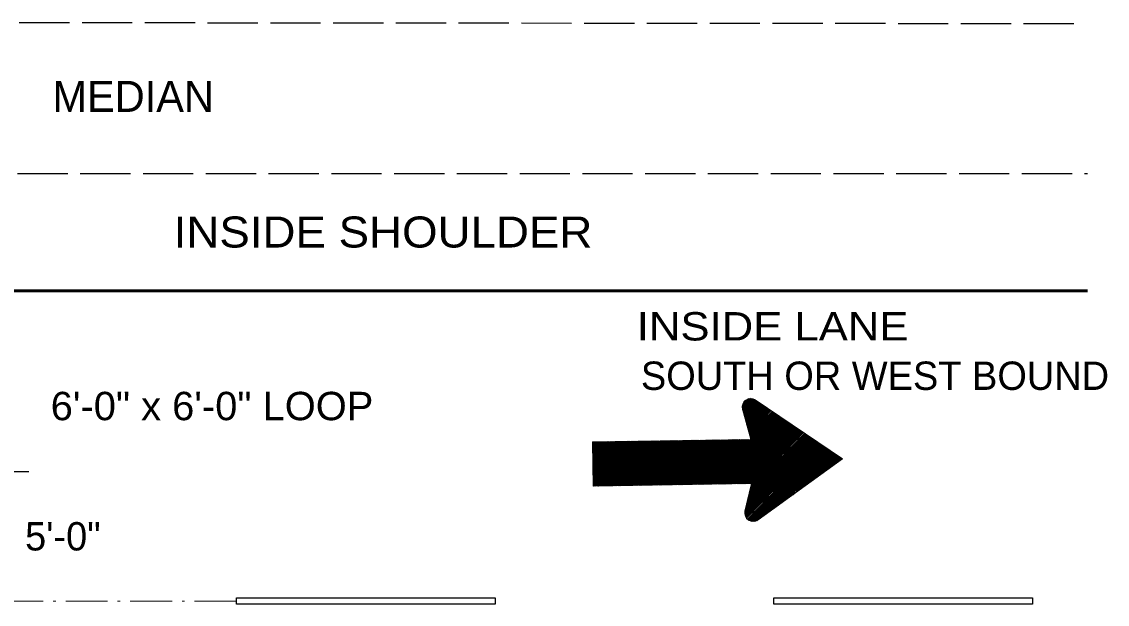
# Model space of a CAD drawing. Extents: x -364 to 1202, y -163 to 406.
# Drawn here: x -127.3 to 106.2, y -7 to 118.4 of the extents above; entities that cross this region are included whole.
import ezdxf
from ezdxf.enums import TextEntityAlignment as Align

# ---------------------------------------------------------------- set-up
doc = ezdxf.new("R2010")
doc.units = 0
doc.header["$LTSCALE"] = 1.8
doc.linetypes.add('DOT_DASHED', pattern=[7.7, 5, -1.2, 0.3, -1.2])
doc.linetypes.add('LONG_DASHED', pattern=[7.5, 6, -1.5])
doc.layers.add('1', color=7, linetype='Continuous', lineweight=13)
doc.layers.add('2', color=7, linetype='Continuous', lineweight=13)

msp = doc.modelspace()

# ---------------------------------------------------------------- linework, layer by layer
at = {"layer": '1', "linetype": 'LONG_DASHED', "lineweight": 25}
for p, q in [((-303.354, 118.427), (99.678, 118.035)), ((-303.731, 85.741), (101.919, 85.741))]:
    msp.add_line(p, q, dxfattribs=at)
at = {"layer": '1', "lineweight": 53}
msp.add_line((-303.731, 60.537), (101.919, 60.537), dxfattribs=at)
at = {"layer": '1', "lineweight": 25}
msp.add_line((-125.824, 21.523), (-141.135, 21.523), dxfattribs=at)
at = {"layer": '1', "linetype": 'DOT_DASHED'}
msp.add_line((-81.145, -6.297), (-183.598, -6.297), dxfattribs=at)
at = {"layer": '1', "lineweight": 25}
for points in [[(-81.145, -5.569), (-25.493, -5.569), (-25.493, -6.962), (-81.145, -6.962)], [(34.451, -5.569), (90.103, -5.569), (90.103, -6.962), (34.451, -6.962)]]:
    msp.add_lwpolyline(points, close=True, dxfattribs=at)
at = {"layer": '2'}
for p, q in [((29.387, 37.381), (27.63, 35.524)), ((29.115, 37.321), (27.623, 35.799)), ((29.619, 37.333), (27.633, 35.242)), ((29.83, 37.283), (27.703, 35.071)), ((30.003, 37.228), (27.711, 34.853)), ((28.783, 37.206), (27.745, 36.075)), ((30.177, 37.16), (27.768, 34.692)), ((30.339, 37.119), (27.88, 34.469)), ((30.512, 37.018), (27.88, 34.296)), ((30.622, 36.893), (27.937, 34.136)), ((30.795, 36.797), (27.988, 33.965)), ((28.292, 36.927), (28.01, 36.642)), ((30.906, 36.74), (28.054, 33.689)), ((31.128, 36.628), (28.113, 33.582)), ((31.239, 36.516), (28.17, 33.355)), ((31.351, 36.41), (28.226, 33.188)), ((31.46, 36.355), (28.226, 33.021)), ((31.646, 36.245), (28.293, 32.807)), ((31.75, 36.087), (28.357, 32.586)), ((31.918, 36.028), (28.403, 32.415)), ((32.08, 35.983), (28.403, 32.252)), ((32.201, 35.871), (28.529, 32.023)), ((32.315, 35.763), (28.582, 31.862)), ((32.485, 35.663), (28.59, 31.633)), ((32.646, 35.604), (28.706, 31.471)), ((32.761, 35.435), (28.706, 31.259)), ((32.915, 35.321), (28.767, 31.081)), ((33.053, 35.264), (28.883, 30.913)), ((33.203, 35.161), (28.892, 30.743)), ((33.326, 35.115), (28.95, 30.533)), ((30.442, 37.018), (49.195, 24.348)), ((34.888, 34.026), (20.23, 18.871)), ((35.066, 33.915), (20.508, 18.878)), ((35.172, 33.799), (20.725, 18.878)), ((35.293, 33.755), (20.946, 18.882)), ((35.457, 33.637), (21.172, 18.89)), ((35.572, 33.532), (21.389, 18.89)), ((35.738, 33.427), (21.628, 18.892)), ((35.91, 33.317), (21.897, 18.9)), ((36.015, 33.26), (22.116, 18.9)), ((36.194, 33.145), (22.395, 18.906)), ((36.299, 33.044), (22.611, 18.907)), ((36.469, 32.941), (22.851, 18.907)), ((36.64, 32.828), (23.055, 18.915)), ((36.748, 32.786), (23.337, 18.924)), ((36.867, 32.716), (23.566, 18.928)), ((33.486, 35.005), (29.002, 30.366)), ((33.605, 34.891), (29.002, 30.193)), ((33.715, 34.833), (29.111, 29.978)), ((33.889, 34.732), (29.111, 29.805)), ((34.049, 34.568), (29.182, 29.588)), ((34.223, 34.513), (29.239, 29.424)), ((34.331, 34.404), (29.292, 29.195)), ((34.503, 34.346), (29.357, 29.039)), ((34.614, 34.243), (29.409, 28.807)), ((34.778, 34.069), (29.473, 28.701)), ((36.979, 32.607), (23.849, 18.928)), ((37.146, 32.433), (24.061, 18.929)), ((37.308, 32.4), (24.291, 18.935)), ((37.482, 32.276), (24.51, 18.935)), ((37.594, 32.163), (24.734, 18.947)), ((37.707, 32.068), (25.009, 18.948)), ((37.878, 31.953), (25.237, 18.948)), ((38.043, 31.903), (25.453, 18.952)), ((38.153, 31.789), (25.737, 18.962)), ((38.327, 31.689), (25.963, 18.962)), ((38.437, 31.626), (26.177, 18.965)), ((38.616, 31.524), (26.46, 18.971)), ((38.722, 31.422), (26.675, 18.976)), ((38.886, 31.305), (26.908, 18.976)), ((38.998, 31.186), (27.186, 18.981)), ((39.17, 31.144), (27.354, 18.981)), ((39.281, 31.032), (27.618, 18.988)), ((39.454, 30.918), (27.849, 18.993)), ((39.631, 30.811), (28.131, 18.999)), ((39.733, 30.715), (28.351, 18.999)), ((39.904, 30.651), (28.623, 19.002)), ((40.016, 30.541), (28.794, 19.015)), ((40.124, 30.432), (29.077, 19.015)), ((40.299, 30.372), (29.292, 19.017)), ((-2.63, 28.02), (-4.55, 26.093)), ((-2.411, 28.025), (-4.549, 25.873)), ((-1.903, 28.031), (-4.542, 25.373)), ((-2.129, 28.025), (-4.542, 25.657)), ((-1.675, 28.037), (-4.531, 25.155)), ((-1.235, 28.041), (-4.53, 24.646)), ((-1.409, 28.037), (-4.53, 24.93)), ((-0.508, 28.056), (-4.52, 23.976)), ((-0.682, 28.056), (-4.52, 24.146)), ((-0.95, 28.046), (-4.52, 24.43)), ((-0.222, 28.057), (-4.514, 23.705)), ((-0.017, 28.057), (-4.505, 23.477)), ((0.433, 28.071), (-4.502, 23.036)), ((0.257, 28.06), (-4.502, 23.249)), ((0.71, 28.075), (-4.497, 22.748)), ((1.209, 28.079), (-4.487, 22.258)), ((0.937, 28.075), (-4.487, 22.542)), ((1.38, 28.083), (-4.484, 22.032)), ((1.873, 28.094), (-4.478, 21.589)), ((1.649, 28.083), (-4.478, 21.75)), ((2.157, 28.097), (-4.475, 21.364)), ((2.661, 28.101), (-4.464, 20.867)), ((2.429, 28.101), (-4.464, 21.09)), ((2.873, 28.11), (-4.461, 20.594)), ((3.103, 28.115), (-4.458, 20.367)), ((3.553, 28.115), (-4.45, 19.866)), ((3.328, 28.115), (-4.45, 20.085)), ((3.825, 28.125), (-4.446, 19.698)), ((4.332, 28.13), (-4.44, 19.145)), ((4.052, 28.125), (-4.44, 19.416)), ((4.554, 28.138), (-4.433, 18.915)), ((4.99, 28.144), (-4.428, 18.481)), ((4.775, 28.138), (-4.428, 18.645)), ((5.273, 28.148), (-4.21, 18.481)), ((5.49, 28.148), (-3.93, 18.482)), ((5.717, 28.15), (-3.646, 18.488)), ((5.932, 28.159), (-3.417, 18.488)), ((6.213, 28.167), (-3.263, 18.492)), ((6.445, 28.167), (-2.985, 18.504)), ((6.668, 28.168), (-2.755, 18.504)), ((6.94, 28.171), (-2.482, 18.505)), ((7.159, 28.171), (-2.257, 18.508)), ((7.396, 28.183), (-1.977, 18.518)), ((7.672, 28.184), (-1.75, 18.518)), ((7.886, 28.184), (-1.529, 18.52)), ((8.115, 28.189), (-1.262, 18.527)), ((8.396, 28.196), (-1.087, 18.527)), ((8.555, 28.196), (-0.803, 18.533)), ((8.838, 28.203), (-0.535, 18.537)), ((9.055, 28.205), (-0.358, 18.537)), ((9.269, 28.205), (-0.081, 18.544)), ((9.549, 28.213), (0.135, 18.552)), ((9.782, 28.217), (0.405, 18.555)), ((10.054, 28.225), (0.584, 18.555)), ((10.278, 28.225), (0.863, 18.561)), ((10.501, 28.231), (1.083, 18.561)), ((10.72, 28.238), (1.315, 18.566)), ((11.004, 28.238), (1.527, 18.573)), ((11.215, 28.241), (1.802, 18.575)), ((11.447, 28.25), (2.021, 18.575)), ((11.731, 28.253), (2.305, 18.578)), ((11.949, 28.253), (2.529, 18.59)), ((12.233, 28.258), (2.806, 18.59)), ((12.393, 28.258), (3.028, 18.593)), ((12.664, 28.26), (3.252, 18.597)), ((12.889, 28.27), (3.474, 18.597)), ((13.171, 28.275), (3.694, 18.607)), ((13.392, 28.275), (3.977, 18.608)), ((13.618, 28.279), (4.203, 18.608)), ((13.831, 28.284), (4.485, 18.616)), ((14.113, 28.284), (4.645, 18.621)), ((14.345, 28.294), (4.928, 18.624)), ((14.557, 28.297), (5.143, 18.624)), ((14.84, 28.304), (5.427, 18.634)), ((15.006, 28.304), (5.643, 18.638)), ((15.22, 28.306), (5.87, 18.638)), ((15.504, 28.306), (6.086, 18.645)), ((15.776, 28.313), (6.358, 18.645)), ((16.014, 28.321), (6.599, 18.645)), ((16.285, 28.325), (6.819, 18.657)), ((16.513, 28.325), (7.091, 18.663)), ((16.742, 28.329), (7.309, 18.663)), ((16.946, 28.34), (7.546, 18.665)), ((17.232, 28.34), (7.758, 18.667)), ((17.454, 28.342), (8.042, 18.679)), ((17.677, 28.343), (8.269, 18.679)), ((17.96, 28.35), (8.546, 18.68)), ((18.174, 28.35), (8.704, 18.688)), ((18.344, 28.359), (8.983, 18.688)), ((18.628, 28.359), (9.145, 18.691)), ((18.899, 28.365), (9.425, 18.701)), ((19.118, 28.365), (9.706, 18.701)), ((19.353, 28.374), (9.938, 18.702)), ((19.57, 28.374), (10.211, 18.709)), ((19.853, 28.383), (10.432, 18.715)), ((20.072, 28.386), (10.657, 18.715)), ((20.35, 28.386), (10.876, 18.721)), ((20.571, 28.394), (11.157, 18.73)), ((20.79, 28.395), (11.368, 18.73)), ((21.017, 28.395), (11.602, 18.732)), ((21.235, 28.401), (11.885, 18.736)), ((21.47, 28.41), (12.105, 18.736)), ((21.743, 28.41), (12.322, 18.746)), ((21.963, 28.413), (12.548, 18.748)), ((22.238, 28.416), (12.822, 18.748)), ((22.46, 28.428), (13.048, 18.754)), ((22.698, 28.428), (13.32, 18.758)), ((22.907, 28.429), (13.489, 18.758)), ((23.181, 28.434), (13.775, 18.766)), ((23.461, 28.434), (13.988, 18.771)), ((23.693, 28.439), (14.265, 18.775)), ((23.904, 28.451), (14.503, 18.775)), ((24.134, 28.451), (14.708, 18.781)), ((24.356, 28.451), (14.949, 18.79)), ((24.575, 28.457), (15.162, 18.79)), ((24.853, 28.457), (15.377, 18.79)), ((25.079, 28.465), (15.661, 18.802)), ((25.294, 28.469), (15.933, 18.802)), ((25.58, 28.474), (16.163, 18.802)), ((25.857, 28.474), (16.44, 18.811)), ((26.021, 28.48), (16.661, 18.817)), ((26.302, 28.485), (16.894, 18.817)), ((26.582, 28.485), (17.104, 18.82)), ((26.75, 28.493), (17.388, 18.825)), ((27.029, 28.498), (17.61, 18.825)), ((27.2, 28.498), (17.832, 18.835)), ((27.463, 28.503), (18.115, 18.837)), ((27.694, 28.508), (18.332, 18.837)), ((27.973, 28.515), (18.501, 18.846)), ((28.199, 28.515), (18.786, 18.847)), ((28.468, 28.522), (19.053, 18.847)), ((28.641, 28.522), (19.274, 18.857)), ((28.92, 28.522), (19.504, 18.861)), ((29.132, 28.525), (19.724, 18.861)), ((29.418, 28.539), (20.007, 18.862)), ((43.118, 28.428), (28.222, 13.05)), ((43.28, 28.365), (28.226, 12.77)), ((43.391, 28.258), (28.226, 12.537)), ((43.563, 28.159), (28.236, 12.321)), ((43.742, 28.041), (28.236, 12.153)), ((43.006, 28.474), (28.269, 13.377)), ((42.836, 28.649), (28.381, 13.661)), ((42.72, 28.749), (28.43, 14.003)), ((42.552, 28.806), (28.529, 14.28)), ((42.374, 28.908), (28.582, 14.663)), ((42.266, 29.012), (28.691, 14.882)), ((42.163, 29.137), (28.739, 15.269)), ((41.878, 29.293), (28.84, 15.96)), ((41.978, 29.18), (28.849, 15.56)), ((41.707, 29.395), (28.95, 16.234)), ((41.593, 29.521), (29.049, 16.562)), ((41.483, 29.624), (29.111, 16.838)), ((41.256, 29.675), (29.211, 17.241)), ((41.142, 29.784), (29.309, 17.526)), ((41.028, 29.833), (29.375, 17.848)), ((40.8, 29.993), (29.421, 18.18)), ((40.69, 30.057), (29.463, 18.463)), ((40.461, 30.269), (29.574, 19.021)), ((40.579, 30.16), (29.574, 18.857)), ((-4.356, 27.987), (-4.575, 27.759)), ((-4.53, 27.986), (-4.575, 27.986)), ((-4.077, 27.996), (-4.573, 27.548)), ((-3.57, 28.003), (-4.571, 27.101)), ((-3.793, 28.003), (-4.571, 27.259)), ((-3.35, 28.01), (-4.565, 26.82)), ((-2.901, 28.014), (-4.556, 26.369)), ((-3.133, 28.01), (-4.556, 26.591)), ((43.843, 27.986), (28.342, 11.936)), ((43.956, 27.883), (28.41, 11.773)), ((44.072, 27.705), (28.52, 11.661)), ((44.243, 27.656), (28.576, 11.552)), ((44.408, 27.497), (28.739, 11.381)), ((44.576, 27.503), (28.863, 11.273)), ((44.685, 27.386), (28.978, 11.106)), ((44.862, 27.28), (29.138, 11.057)), ((45.013, 27.171), (29.309, 11.003)), ((45.144, 27.114), (29.485, 10.894)), ((45.254, 26.961), (29.7, 10.901)), ((45.418, 26.837), (29.869, 10.848)), ((45.525, 26.793), (30.1, 10.848)), ((45.649, 26.678), (30.427, 10.915)), ((45.813, 26.634), (30.759, 11.023)), ((45.986, 26.473), (31.361, 11.426)), ((46.145, 26.408), (32.134, 12)), ((46.264, 26.351), (32.957, 12.562)), ((46.382, 26.193), (33.729, 13.187)), ((46.553, 26.082), (34.559, 13.705)), ((46.713, 26.029), (35.377, 14.28)), ((46.881, 25.922), (36.157, 14.891)), ((46.983, 25.873), (36.923, 15.464)), ((47.116, 25.764), (37.744, 16.105)), ((49.195, 24.348), (31.082, 11.199)), ((47.225, 25.642), (38.571, 16.605)), ((47.392, 25.54), (39.286, 17.226)), ((47.495, 25.438), (40.109, 17.736)), ((47.727, 25.328), (40.881, 18.374)), ((47.784, 25.214), (41.763, 18.947)), ((47.959, 25.161), (42.524, 19.553)), ((48.119, 25.058), (43.303, 20.13)), ((48.292, 24.93), (44.072, 20.69)), ((48.457, 24.83), (44.895, 21.262)), ((48.565, 24.791), (45.72, 21.838)), ((48.678, 24.661), (46.484, 22.467)), ((48.803, 24.565), (47.268, 22.974)), ((48.963, 24.509), (48.093, 23.599)), ((49.076, 24.4), (48.915, 24.173))]:
    msp.add_line(p, q, dxfattribs=at)
msp.add_lwpolyline([(28.222, 13.097), (29.626, 19.021), (-4.428, 18.481), (-4.575, 27.986), (29.473, 28.539), (27.703, 35.023)], dxfattribs=at)
for centre, start, end in [((29.447, 35.516), 55.90613, 195.6347), ((29.996, 12.663), 166.41916, 306.05777)]:
    msp.add_arc(centre, 1.815, start, end, dxfattribs=at)

# ---------------------------------------------------------------- texts
at = {"layer": '1'}
for s, height, p in [('MEDIAN', 6.678, (-103.36, 99.011)), ('5\'-0"', 6.106, (-118.481, 4.623))]:
    msp.add_text(s, height=height, dxfattribs=at).set_placement(p, align=Align.CENTER)
for s, height, width, p in [('INSIDE SHOULDER', 6.678, 1.1, (-49.623, 69.823)), ('6\'-0" x 6\'-0" LOOP', 6.106, 1.05, (-86.403, 32.66))]:
    msp.add_text(s, height=height, dxfattribs=dict(at, width=width)).set_placement(p, align=Align.CENTER)
at = {"layer": '1', "width": 1.15}
msp.add_text('INSIDE LANE', height=6.106, dxfattribs=at).set_placement((4.957, 49.815))
at = {"layer": '1'}
msp.add_text('SOUTH OR WEST BOUND', height=6.106, dxfattribs=at).set_placement((5.841, 39.179))

doc.saveas('drawing.dxf')
